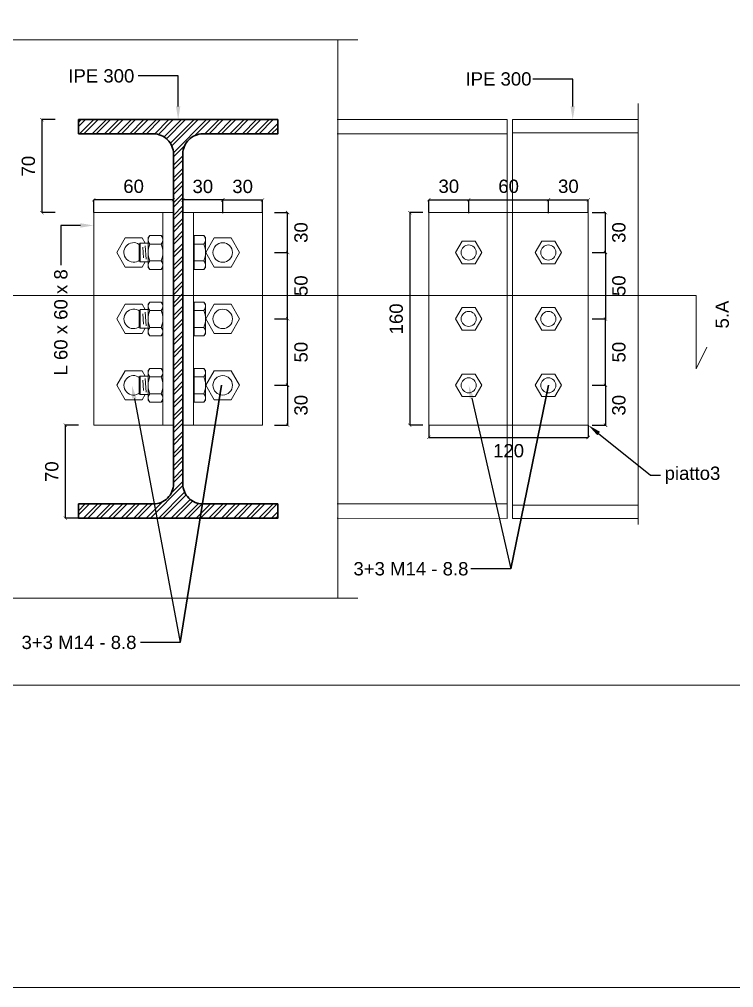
# Model space of a CAD drawing. Header units: millimetres. Extents: x 1415 to 3549, y 2194 to 4677.
# Drawn here: x 1786.859 to 1787.397, y 2311.981 to 2312.71 of the extents above; entities that cross this region are included whole.
import ezdxf
from ezdxf import colors
from ezdxf.entities.mleader import LeaderData, LeaderLine
from ezdxf.math import Vec2, Vec3

# ---------------------------------------------------------------- set-up
doc = ezdxf.new("R2010")
doc.units = ezdxf.units.MM
doc.linetypes.add('ACAD_ISO02W100', pattern=[15, 12, -3])
doc.linetypes.add('DASHDOT', pattern=[1, 0.5, -0.25, 0, -0.25])
doc.layers.get('0').update_dxf_attribs({"plot": 0})
for name, color, linetype, lineweight in [('bulloni', 170, 'Continuous', 15), ('giunti', 7, 'Continuous', 15), ('Layer3', 7, 'Continuous', 15), ('Layer4', 7, 'Continuous', 15), ('quote', 252, 'Continuous', 5), ('sezionato particolari', 7, 'Continuous', 30), ('sezione', 18, 'ACAD_ISO02W100', 20)]:
    doc.layers.add(name, color=color, linetype=linetype, lineweight=lineweight)
doc.layers.add('retini', color=7, linetype='DASHDOT', lineweight=9, true_color=0x636466)
doc.styles.get("Standard").update_dxf_attribs({"font": 'arial.ttf'})
doc.dimstyles.new('quote acciaio', dxfattribs={"dimtxt": 0.01, "dimasz": 0.0025, "dimexe": 0, "dimexo": 0, "dimgap": 0.005, "dimtad": 2, "dimdec": 0, "dimlfac": 1000, "dimzin": 0, "dimdsep": 46, "dimtxsty": 'Standard', "dimblk": 'ARCHTICK', "dimcen": 0, "dimclre": 252, "dimadec": 0, "dimazin": 0, "dimtfac": 1, "dimtdec": 0, "dimtofl": 0, "dimtmove": 0, "dimatfit": 3, "dimfxl": 0.01, "dimfxlon": 1, "dimtolj": 1, "dimtzin": 0, "dimarcsym": 0})
pattern_1 = [(45, (0, 0), (-0.004714634464, 0.004714634464), []), (45, (0.003143, 0), (-0.004714634464, 0.004714634464), [])]

# ---------------------------------------------------------------- blocks, each defined once
blk = doc.blocks.new('_ArchTick')
at = {"color": 0, "linetype": 'ByBlock', "const_width": 0.15}
blk.add_lwpolyline([(-0.5, -0.5), (0.5, 0.5)], dxfattribs=at)
blk = doc.blocks.new('*D801')
at = {"layer": 'Defpoints', "color": 0, "transparency": 16777216}
for p in [(1787.0425, 2312.43491), (1787.02968, 2312.40491), (1787.06139, 2312.40491)]:
    blk.add_point(p, dxfattribs=at)
at = {"layer": 'quote', "color": 252, "lineweight": -2, "transparency": 16777216}
for p, q in [((1787.05139, 2312.43491), (1787.06139, 2312.43491)), ((1787.05139, 2312.40491), (1787.06139, 2312.40491))]:
    blk.add_line(p, q, dxfattribs=at)
at = {"layer": 'quote', "color": 0, "linetype": 'Continuous', "lineweight": -2, "transparency": 16777216}
blk.add_line((1787.06139, 2312.43491), (1787.06139, 2312.40491), dxfattribs=at)
at = {"layer": 'quote', "color": 0, "lineweight": -2, "transparency": 16777216, "xscale": 0.0025, "yscale": 0.0025, "zscale": 0.0025}
for p, rotation in [((1787.06139, 2312.43491), 90), ((1787.06139, 2312.40491), 270)]:
    blk.add_blockref('_ArchTick', p, dxfattribs=dict(at, rotation=rotation))
at = {"layer": 'quote', "color": 0, "transparency": 16777216, "insert": (1787.07149, 2312.41991), "char_height": 0.01, "attachment_point": 5, "rotation": 90}
blk.add_mtext('\\A1;30', dxfattribs=at)
blk = doc.blocks.new('*D802')
at = {"layer": 'Defpoints', "color": 0, "transparency": 16777216}
for p in [(1787.0425, 2312.48491), (1787.06139, 2312.48491), (1787.0425, 2312.43491)]:
    blk.add_point(p, dxfattribs=at)
at = {"layer": 'quote', "color": 252, "lineweight": -2, "transparency": 16777216}
for p, q in [((1787.05139, 2312.48491), (1787.06139, 2312.48491)), ((1787.05139, 2312.43491), (1787.06139, 2312.43491))]:
    blk.add_line(p, q, dxfattribs=at)
at = {"layer": 'quote', "color": 0, "linetype": 'Continuous', "lineweight": -2, "transparency": 16777216}
blk.add_line((1787.06139, 2312.43491), (1787.06139, 2312.48491), dxfattribs=at)
at = {"layer": 'quote', "color": 0, "lineweight": -2, "transparency": 16777216, "xscale": 0.0025, "yscale": 0.0025, "zscale": 0.0025}
for p, rotation in [((1787.06139, 2312.48491), 90), ((1787.06139, 2312.43491), 270)]:
    blk.add_blockref('_ArchTick', p, dxfattribs=dict(at, rotation=rotation))
at = {"layer": 'quote', "color": 0, "transparency": 16777216, "insert": (1787.07149, 2312.45991), "char_height": 0.01, "attachment_point": 5, "rotation": 90}
blk.add_mtext('\\A1;50', dxfattribs=at)
blk = doc.blocks.new('*D803')
at = {"layer": 'Defpoints', "color": 0, "transparency": 16777216}
for p in [(1787.0425, 2312.53491), (1787.06139, 2312.53491), (1787.0425, 2312.48491)]:
    blk.add_point(p, dxfattribs=at)
at = {"layer": 'quote', "color": 252, "lineweight": -2, "transparency": 16777216}
for p, q in [((1787.05139, 2312.53491), (1787.06139, 2312.53491)), ((1787.05139, 2312.48491), (1787.06139, 2312.48491))]:
    blk.add_line(p, q, dxfattribs=at)
at = {"layer": 'quote', "color": 0, "linetype": 'Continuous', "lineweight": -2, "transparency": 16777216}
blk.add_line((1787.06139, 2312.48491), (1787.06139, 2312.53491), dxfattribs=at)
at = {"layer": 'quote', "color": 0, "lineweight": -2, "transparency": 16777216, "xscale": 0.0025, "yscale": 0.0025, "zscale": 0.0025}
for p, rotation in [((1787.06139, 2312.53491), 90), ((1787.06139, 2312.48491), 270)]:
    blk.add_blockref('_ArchTick', p, dxfattribs=dict(at, rotation=rotation))
at = {"layer": 'quote', "color": 0, "transparency": 16777216, "insert": (1787.07149, 2312.50991), "char_height": 0.01, "attachment_point": 5, "rotation": 90}
blk.add_mtext('\\A1;50', dxfattribs=at)
blk = doc.blocks.new('*D804')
at = {"layer": 'Defpoints', "color": 0, "transparency": 16777216}
for p in [(1787.0425, 2312.56491), (1787.06139, 2312.56491), (1787.0425, 2312.53491)]:
    blk.add_point(p, dxfattribs=at)
at = {"layer": 'quote', "color": 252, "lineweight": -2, "transparency": 16777216}
for p, q in [((1787.05139, 2312.56491), (1787.06139, 2312.56491)), ((1787.05139, 2312.53491), (1787.06139, 2312.53491))]:
    blk.add_line(p, q, dxfattribs=at)
at = {"layer": 'quote', "color": 0, "linetype": 'Continuous', "lineweight": -2, "transparency": 16777216}
blk.add_line((1787.06139, 2312.53491), (1787.06139, 2312.56491), dxfattribs=at)
at = {"layer": 'quote', "color": 0, "lineweight": -2, "transparency": 16777216, "xscale": 0.0025, "yscale": 0.0025, "zscale": 0.0025}
for p, rotation in [((1787.06139, 2312.56491), 90), ((1787.06139, 2312.53491), 270)]:
    blk.add_blockref('_ArchTick', p, dxfattribs=dict(at, rotation=rotation))
at = {"layer": 'quote', "color": 0, "transparency": 16777216, "insert": (1787.07149, 2312.54991), "char_height": 0.01, "attachment_point": 5, "rotation": 90}
blk.add_mtext('\\A1;30', dxfattribs=at)
blk = doc.blocks.new('*D805')
at = {"layer": 'Defpoints', "color": 0, "transparency": 16777216}
for p in [(1786.9154, 2312.57459), (1786.9154, 2312.56491), (1786.9754, 2312.56491)]:
    blk.add_point(p, dxfattribs=at)
at = {"layer": 'quote', "color": 252, "lineweight": -2, "transparency": 16777216}
for p, q in [((1786.9154, 2312.56491), (1786.9154, 2312.57459)), ((1786.9754, 2312.56491), (1786.9754, 2312.57459))]:
    blk.add_line(p, q, dxfattribs=at)
at = {"layer": 'quote', "color": 0, "linetype": 'Continuous', "lineweight": -2, "transparency": 16777216}
blk.add_line((1786.9754, 2312.57459), (1786.9154, 2312.57459), dxfattribs=at)
at = {"layer": 'quote', "color": 0, "lineweight": -2, "transparency": 16777216, "xscale": 0.0025, "yscale": 0.0025, "zscale": 0.0025, "rotation": 180}
blk.add_blockref('_ArchTick', (1786.9154, 2312.57459), dxfattribs=at)
at = {"layer": 'quote', "color": 0, "lineweight": -2, "transparency": 16777216, "xscale": 0.0025, "yscale": 0.0025, "zscale": 0.0025}
blk.add_blockref('_ArchTick', (1786.9754, 2312.57459), dxfattribs=at)
at = {"layer": 'quote', "color": 0, "transparency": 16777216, "insert": (1786.9454, 2312.58469), "char_height": 0.01, "attachment_point": 5}
blk.add_mtext('\\A1;60', dxfattribs=at)
blk = doc.blocks.new('*D818')
at = {"layer": 'Defpoints', "color": 0, "transparency": 16777216}
for p in [(1786.9825, 2312.57448), (1786.9825, 2312.53491), (1787.0125, 2312.53491)]:
    blk.add_point(p, dxfattribs=at)
at = {"layer": 'quote', "color": 252, "lineweight": -2, "transparency": 16777216}
for p, q in [((1786.9825, 2312.56448), (1786.9825, 2312.57448)), ((1787.0125, 2312.56448), (1787.0125, 2312.57448))]:
    blk.add_line(p, q, dxfattribs=at)
at = {"layer": 'quote', "color": 0, "linetype": 'Continuous', "lineweight": -2, "transparency": 16777216}
blk.add_line((1787.0125, 2312.57448), (1786.9825, 2312.57448), dxfattribs=at)
at = {"layer": 'quote', "color": 0, "lineweight": -2, "transparency": 16777216, "xscale": 0.0025, "yscale": 0.0025, "zscale": 0.0025, "rotation": 180}
blk.add_blockref('_ArchTick', (1786.9825, 2312.57448), dxfattribs=at)
at = {"layer": 'quote', "color": 0, "lineweight": -2, "transparency": 16777216, "xscale": 0.0025, "yscale": 0.0025, "zscale": 0.0025}
blk.add_blockref('_ArchTick', (1787.0125, 2312.57448), dxfattribs=at)
at = {"layer": 'quote', "color": 0, "transparency": 16777216, "insert": (1786.9975, 2312.58459), "char_height": 0.01, "attachment_point": 5}
blk.add_mtext('\\A1;30', dxfattribs=at)
blk = doc.blocks.new('*D806')
at = {"layer": 'Defpoints', "color": 0, "transparency": 16777216}
for p in [(1787.0425, 2312.57448), (1787.0125, 2312.56491), (1787.0425, 2312.56491)]:
    blk.add_point(p, dxfattribs=at)
at = {"layer": 'quote', "color": 252, "lineweight": -2, "transparency": 16777216}
for p, q in [((1787.0125, 2312.56491), (1787.0125, 2312.57448)), ((1787.0425, 2312.56491), (1787.0425, 2312.57448))]:
    blk.add_line(p, q, dxfattribs=at)
at = {"layer": 'quote', "color": 0, "linetype": 'Continuous', "lineweight": -2, "transparency": 16777216}
blk.add_line((1787.0125, 2312.57448), (1787.0425, 2312.57448), dxfattribs=at)
at = {"layer": 'quote', "color": 0, "lineweight": -2, "transparency": 16777216, "xscale": 0.0025, "yscale": 0.0025, "zscale": 0.0025, "rotation": 180}
blk.add_blockref('_ArchTick', (1787.0125, 2312.57448), dxfattribs=at)
at = {"layer": 'quote', "color": 0, "lineweight": -2, "transparency": 16777216, "xscale": 0.0025, "yscale": 0.0025, "zscale": 0.0025}
blk.add_blockref('_ArchTick', (1787.0425, 2312.57448), dxfattribs=at)
at = {"layer": 'quote', "color": 0, "transparency": 16777216, "insert": (1787.0275, 2312.58459), "char_height": 0.01, "attachment_point": 5}
blk.add_mtext('\\A1;30', dxfattribs=at)
blk = doc.blocks.new('*D819')
at = {"layer": 'Defpoints', "color": 0, "transparency": 16777216}
for p in [(1786.90395, 2312.63491), (1786.87629, 2312.56491), (1786.9154, 2312.56491)]:
    blk.add_point(p, dxfattribs=at)
at = {"layer": 'quote', "color": 252, "lineweight": -2, "transparency": 16777216}
for p, q in [((1786.88629, 2312.63491), (1786.87629, 2312.63491)), ((1786.88629, 2312.56491), (1786.87629, 2312.56491))]:
    blk.add_line(p, q, dxfattribs=at)
at = {"layer": 'quote', "color": 0, "linetype": 'Continuous', "lineweight": -2, "transparency": 16777216}
blk.add_line((1786.87629, 2312.63491), (1786.87629, 2312.56491), dxfattribs=at)
at = {"layer": 'quote', "color": 0, "lineweight": -2, "transparency": 16777216, "xscale": 0.0025, "yscale": 0.0025, "zscale": 0.0025}
for p, rotation in [((1786.87629, 2312.63491), 90), ((1786.87629, 2312.56491), 270)]:
    blk.add_blockref('_ArchTick', p, dxfattribs=dict(at, rotation=rotation))
at = {"layer": 'quote', "color": 0, "transparency": 16777216, "insert": (1786.86618, 2312.59991), "char_height": 0.01, "attachment_point": 5, "rotation": 90}
blk.add_mtext('\\A1;70', dxfattribs=at)
blk = doc.blocks.new('*D807')
at = {"layer": 'Defpoints', "color": 0, "transparency": 16777216}
for p in [(1786.92161, 2312.40491), (1786.89395, 2312.33491), (1786.93306, 2312.33491)]:
    blk.add_point(p, dxfattribs=at)
at = {"layer": 'quote', "color": 252, "lineweight": -2, "transparency": 16777216}
for p, q in [((1786.90395, 2312.40491), (1786.89395, 2312.40491)), ((1786.90395, 2312.33491), (1786.89395, 2312.33491))]:
    blk.add_line(p, q, dxfattribs=at)
at = {"layer": 'quote', "color": 0, "linetype": 'Continuous', "lineweight": -2, "transparency": 16777216}
blk.add_line((1786.89395, 2312.40491), (1786.89395, 2312.33491), dxfattribs=at)
at = {"layer": 'quote', "color": 0, "lineweight": -2, "transparency": 16777216, "xscale": 0.0025, "yscale": 0.0025, "zscale": 0.0025}
for p, rotation in [((1786.89395, 2312.40491), 90), ((1786.89395, 2312.33491), 270)]:
    blk.add_blockref('_ArchTick', p, dxfattribs=dict(at, rotation=rotation))
at = {"layer": 'quote', "color": 0, "transparency": 16777216, "insert": (1786.88384, 2312.36991), "char_height": 0.01, "attachment_point": 5, "rotation": 90}
blk.add_mtext('\\A1;70', dxfattribs=at)
blk = doc.blocks.new('*D820')
at = {"layer": 'Defpoints', "color": 0, "transparency": 16777216}
for p in [(1787.28776, 2312.56491), (1787.30071, 2312.56491), (1787.25776, 2312.53491)]:
    blk.add_point(p, dxfattribs=at)
at = {"layer": 'quote', "color": 252, "lineweight": -2, "transparency": 16777216}
for p, q in [((1787.29071, 2312.56491), (1787.30071, 2312.56491)), ((1787.29071, 2312.53491), (1787.30071, 2312.53491))]:
    blk.add_line(p, q, dxfattribs=at)
at = {"layer": 'quote', "color": 0, "linetype": 'Continuous', "lineweight": -2, "transparency": 16777216}
blk.add_line((1787.30071, 2312.53491), (1787.30071, 2312.56491), dxfattribs=at)
at = {"layer": 'quote', "color": 0, "lineweight": -2, "transparency": 16777216, "xscale": 0.0025, "yscale": 0.0025, "zscale": 0.0025}
for p, rotation in [((1787.30071, 2312.56491), 90), ((1787.30071, 2312.53491), 270)]:
    blk.add_blockref('_ArchTick', p, dxfattribs=dict(at, rotation=rotation))
at = {"layer": 'quote', "color": 0, "transparency": 16777216, "insert": (1787.31082, 2312.54991), "char_height": 0.01, "attachment_point": 5, "rotation": 90}
blk.add_mtext('\\A1;30', dxfattribs=at)
blk = doc.blocks.new('*D821')
at = {"layer": 'Defpoints', "color": 0, "transparency": 16777216}
for p in [(1787.25776, 2312.53491), (1787.25776, 2312.48491), (1787.30071, 2312.48491)]:
    blk.add_point(p, dxfattribs=at)
at = {"layer": 'quote', "color": 252, "lineweight": -2, "transparency": 16777216}
for p, q in [((1787.29071, 2312.53491), (1787.30071, 2312.53491)), ((1787.29071, 2312.48491), (1787.30071, 2312.48491))]:
    blk.add_line(p, q, dxfattribs=at)
at = {"layer": 'quote', "color": 0, "linetype": 'Continuous', "lineweight": -2, "transparency": 16777216}
blk.add_line((1787.30071, 2312.53491), (1787.30071, 2312.48491), dxfattribs=at)
at = {"layer": 'quote', "color": 0, "lineweight": -2, "transparency": 16777216, "xscale": 0.0025, "yscale": 0.0025, "zscale": 0.0025}
for p, rotation in [((1787.30071, 2312.53491), 90), ((1787.30071, 2312.48491), 270)]:
    blk.add_blockref('_ArchTick', p, dxfattribs=dict(at, rotation=rotation))
at = {"layer": 'quote', "color": 0, "transparency": 16777216, "insert": (1787.31082, 2312.50991), "char_height": 0.01, "attachment_point": 5, "rotation": 90}
blk.add_mtext('\\A1;50', dxfattribs=at)
blk = doc.blocks.new('*D822')
at = {"layer": 'Defpoints', "color": 0, "transparency": 16777216}
for p in [(1787.25776, 2312.43491), (1787.22773, 2312.40491), (1787.30071, 2312.40491)]:
    blk.add_point(p, dxfattribs=at)
at = {"layer": 'quote', "color": 252, "lineweight": -2, "transparency": 16777216}
for p, q in [((1787.29071, 2312.43491), (1787.30071, 2312.43491)), ((1787.29071, 2312.40491), (1787.30071, 2312.40491))]:
    blk.add_line(p, q, dxfattribs=at)
at = {"layer": 'quote', "color": 0, "linetype": 'Continuous', "lineweight": -2, "transparency": 16777216}
blk.add_line((1787.30071, 2312.43491), (1787.30071, 2312.40491), dxfattribs=at)
at = {"layer": 'quote', "color": 0, "lineweight": -2, "transparency": 16777216, "xscale": 0.0025, "yscale": 0.0025, "zscale": 0.0025}
for p, rotation in [((1787.30071, 2312.43491), 90), ((1787.30071, 2312.40491), 270)]:
    blk.add_blockref('_ArchTick', p, dxfattribs=dict(at, rotation=rotation))
at = {"layer": 'quote', "color": 0, "transparency": 16777216, "insert": (1787.31082, 2312.41991), "char_height": 0.01, "attachment_point": 5, "rotation": 90}
blk.add_mtext('\\A1;30', dxfattribs=at)
blk = doc.blocks.new('*D809')
at = {"layer": 'Defpoints', "color": 0, "transparency": 16777216}
for p in [(1787.25776, 2312.48491), (1787.30071, 2312.48491), (1787.25776, 2312.43491)]:
    blk.add_point(p, dxfattribs=at)
at = {"layer": 'quote', "color": 252, "lineweight": -2, "transparency": 16777216}
for p, q in [((1787.29071, 2312.48491), (1787.30071, 2312.48491)), ((1787.29071, 2312.43491), (1787.30071, 2312.43491))]:
    blk.add_line(p, q, dxfattribs=at)
at = {"layer": 'quote', "color": 0, "linetype": 'Continuous', "lineweight": -2, "transparency": 16777216}
blk.add_line((1787.30071, 2312.43491), (1787.30071, 2312.48491), dxfattribs=at)
at = {"layer": 'quote', "color": 0, "lineweight": -2, "transparency": 16777216, "xscale": 0.0025, "yscale": 0.0025, "zscale": 0.0025}
for p, rotation in [((1787.30071, 2312.48491), 90), ((1787.30071, 2312.43491), 270)]:
    blk.add_blockref('_ArchTick', p, dxfattribs=dict(at, rotation=rotation))
at = {"layer": 'quote', "color": 0, "transparency": 16777216, "insert": (1787.31082, 2312.45991), "char_height": 0.01, "attachment_point": 5, "rotation": 90}
blk.add_mtext('\\A1;50', dxfattribs=at)
blk = doc.blocks.new('*D823')
at = {"layer": 'Defpoints', "color": 0, "transparency": 16777216}
for p in [(1787.19776, 2312.5746), (1787.16769, 2312.56491), (1787.19776, 2312.53491)]:
    blk.add_point(p, dxfattribs=at)
at = {"layer": 'quote', "color": 252, "lineweight": -2, "transparency": 16777216}
for p, q in [((1787.16769, 2312.56491), (1787.16769, 2312.5746)), ((1787.19776, 2312.5646), (1787.19776, 2312.5746))]:
    blk.add_line(p, q, dxfattribs=at)
at = {"layer": 'quote', "color": 0, "linetype": 'Continuous', "lineweight": -2, "transparency": 16777216}
blk.add_line((1787.16769, 2312.5746), (1787.19776, 2312.5746), dxfattribs=at)
at = {"layer": 'quote', "color": 0, "lineweight": -2, "transparency": 16777216, "xscale": 0.0025, "yscale": 0.0025, "zscale": 0.0025, "rotation": 180}
blk.add_blockref('_ArchTick', (1787.16769, 2312.5746), dxfattribs=at)
at = {"layer": 'quote', "color": 0, "lineweight": -2, "transparency": 16777216, "xscale": 0.0025, "yscale": 0.0025, "zscale": 0.0025}
blk.add_blockref('_ArchTick', (1787.19776, 2312.5746), dxfattribs=at)
at = {"layer": 'quote', "color": 0, "transparency": 16777216, "insert": (1787.18273, 2312.58471), "char_height": 0.01, "attachment_point": 5}
blk.add_mtext('\\A1;30', dxfattribs=at)
blk = doc.blocks.new('*D824')
at = {"layer": 'Defpoints', "color": 0, "transparency": 16777216}
for p in [(1787.25776, 2312.5746), (1787.19776, 2312.53491), (1787.25776, 2312.53491)]:
    blk.add_point(p, dxfattribs=at)
at = {"layer": 'quote', "color": 252, "lineweight": -2, "transparency": 16777216}
for p, q in [((1787.19776, 2312.5646), (1787.19776, 2312.5746)), ((1787.25776, 2312.5646), (1787.25776, 2312.5746))]:
    blk.add_line(p, q, dxfattribs=at)
at = {"layer": 'quote', "color": 0, "linetype": 'Continuous', "lineweight": -2, "transparency": 16777216}
blk.add_line((1787.19776, 2312.5746), (1787.25776, 2312.5746), dxfattribs=at)
at = {"layer": 'quote', "color": 0, "lineweight": -2, "transparency": 16777216, "xscale": 0.0025, "yscale": 0.0025, "zscale": 0.0025, "rotation": 180}
blk.add_blockref('_ArchTick', (1787.19776, 2312.5746), dxfattribs=at)
at = {"layer": 'quote', "color": 0, "lineweight": -2, "transparency": 16777216, "xscale": 0.0025, "yscale": 0.0025, "zscale": 0.0025}
blk.add_blockref('_ArchTick', (1787.25776, 2312.5746), dxfattribs=at)
at = {"layer": 'quote', "color": 0, "transparency": 16777216, "insert": (1787.22776, 2312.5847), "char_height": 0.01, "attachment_point": 5}
blk.add_mtext('\\A1;60', dxfattribs=at)
blk = doc.blocks.new('*D810')
at = {"layer": 'Defpoints', "color": 0, "transparency": 16777216}
for p in [(1787.28776, 2312.5746), (1787.28776, 2312.56491), (1787.25776, 2312.53491)]:
    blk.add_point(p, dxfattribs=at)
at = {"layer": 'quote', "color": 252, "lineweight": -2, "transparency": 16777216}
for p, q in [((1787.25776, 2312.5646), (1787.25776, 2312.5746)), ((1787.28776, 2312.56491), (1787.28776, 2312.5746))]:
    blk.add_line(p, q, dxfattribs=at)
at = {"layer": 'quote', "color": 0, "linetype": 'Continuous', "lineweight": -2, "transparency": 16777216}
blk.add_line((1787.25776, 2312.5746), (1787.28776, 2312.5746), dxfattribs=at)
at = {"layer": 'quote', "color": 0, "lineweight": -2, "transparency": 16777216, "xscale": 0.0025, "yscale": 0.0025, "zscale": 0.0025, "rotation": 180}
blk.add_blockref('_ArchTick', (1787.25776, 2312.5746), dxfattribs=at)
at = {"layer": 'quote', "color": 0, "lineweight": -2, "transparency": 16777216, "xscale": 0.0025, "yscale": 0.0025, "zscale": 0.0025}
blk.add_blockref('_ArchTick', (1787.28776, 2312.5746), dxfattribs=at)
at = {"layer": 'quote', "color": 0, "transparency": 16777216, "insert": (1787.27276, 2312.58471), "char_height": 0.01, "attachment_point": 5}
blk.add_mtext('\\A1;30', dxfattribs=at)
blk = doc.blocks.new('*D825')
at = {"layer": 'Defpoints', "color": 0, "transparency": 16777216}
for p in [(1787.16769, 2312.56491), (1787.15329, 2312.40491), (1787.16769, 2312.40491)]:
    blk.add_point(p, dxfattribs=at)
at = {"layer": 'quote', "color": 252, "lineweight": -2, "transparency": 16777216}
for p, q in [((1787.16329, 2312.56491), (1787.15329, 2312.56491)), ((1787.16329, 2312.40491), (1787.15329, 2312.40491))]:
    blk.add_line(p, q, dxfattribs=at)
at = {"layer": 'quote', "color": 0, "linetype": 'Continuous', "lineweight": -2, "transparency": 16777216}
blk.add_line((1787.15329, 2312.56491), (1787.15329, 2312.40491), dxfattribs=at)
at = {"layer": 'quote', "color": 0, "lineweight": -2, "transparency": 16777216, "xscale": 0.0025, "yscale": 0.0025, "zscale": 0.0025}
for p, rotation in [((1787.15329, 2312.56491), 90), ((1787.15329, 2312.40491), 270)]:
    blk.add_blockref('_ArchTick', p, dxfattribs=dict(at, rotation=rotation))
at = {"layer": 'quote', "color": 0, "transparency": 16777216, "insert": (1787.14319, 2312.48491), "char_height": 0.01, "attachment_point": 5, "rotation": 90}
blk.add_mtext('\\A1;160', dxfattribs=at)
blk = doc.blocks.new('*D826')
at = {"layer": 'Defpoints', "color": 0, "transparency": 16777216}
for p in [(1787.16769, 2312.40491), (1787.28776, 2312.40491), (1787.28776, 2312.39574)]:
    blk.add_point(p, dxfattribs=at)
at = {"layer": 'quote', "color": 252, "lineweight": -2, "transparency": 16777216}
for p, q in [((1787.16769, 2312.40491), (1787.16769, 2312.39574)), ((1787.28776, 2312.40491), (1787.28776, 2312.39574))]:
    blk.add_line(p, q, dxfattribs=at)
at = {"layer": 'quote', "color": 0, "linetype": 'Continuous', "lineweight": -2, "transparency": 16777216}
blk.add_line((1787.16769, 2312.39574), (1787.28776, 2312.39574), dxfattribs=at)
at = {"layer": 'quote', "color": 0, "lineweight": -2, "transparency": 16777216, "xscale": 0.0025, "yscale": 0.0025, "zscale": 0.0025, "rotation": 180}
blk.add_blockref('_ArchTick', (1787.16769, 2312.39574), dxfattribs=at)
at = {"layer": 'quote', "color": 0, "lineweight": -2, "transparency": 16777216, "xscale": 0.0025, "yscale": 0.0025, "zscale": 0.0025}
blk.add_blockref('_ArchTick', (1787.28776, 2312.39574), dxfattribs=at)
at = {"layer": 'quote', "color": 0, "transparency": 16777216, "insert": (1787.22773, 2312.38563), "char_height": 0.01, "attachment_point": 5}
blk.add_mtext('\\A1;120', dxfattribs=at)

msp = doc.modelspace()

# ---------------------------------------------------------------- hatches: boundary and pattern name
at = {"layer": 'retini', "transparency": 33554687}
h = msp.add_hatch(dxfattribs=at)
h.set_pattern_fill('ANSI32', color=256, scale=0.0007)
h.set_pattern_definition(pattern_1)
h.paths.add_polyline_path([(1788.09432, 2313.06986), (1788.08432, 2313.06986), (1788.08432, 2313.01786), (1788.08782, 2313.01786, 0.414214), (1788.09432, 2313.02436)])
h.paths.add_polyline_path([(1788.04189, 2312.39042), (1788.12767, 2312.39042), (1788.12767, 2312.44436), (1788.04189, 2312.44436)], flags=9)
h.paths.add_polyline_path([(1785.46109, 2312.50648), (1785.73321, 2312.50648), (1785.73321, 2312.54386), (1785.46109, 2312.54386)], flags=9)
h.paths.add_polyline_path([(1786.92891, 2312.71958), (1787.02008, 2312.71958), (1787.02008, 2312.74018), (1786.92891, 2312.74018)], flags=9)
h.paths.add_polyline_path([(1787.11661, 2312.87244), (1787.11658, 2312.84647), (1787.13719, 2312.84645), (1787.13722, 2312.87242)], flags=9)
h.paths.add_polyline_path([(1786.81869, 2312.87247), (1786.8187, 2312.84651), (1786.83931, 2312.84651), (1786.8393, 2312.87248)], flags=9)
h.paths.add_polyline_path([(1787.39903, 2312.47464), (1787.39903, 2312.50063), (1787.37842, 2312.50063), (1787.37842, 2312.47464)], flags=9)
h.paths.add_polyline_path([(1786.58697, 2312.47406), (1786.58697, 2312.50005), (1786.56637, 2312.50005), (1786.56637, 2312.47406)], flags=9)
h.paths.add_polyline_path([(1785.34483, 2312.73866), (1785.3708, 2312.73866), (1785.3708, 2312.75366), (1785.34483, 2312.75366)], flags=9)
h.paths.add_polyline_path([(1785.3443, 2313.26109), (1785.37027, 2313.26109), (1785.37027, 2313.27609), (1785.3443, 2313.27609)], flags=9)
h.paths.add_polyline_path([(1785.94107, 2312.88675), (1785.94107, 2312.91274), (1785.92046, 2312.91274), (1785.92046, 2312.88675)], flags=9)
h.paths.add_polyline_path([(1785.49286, 2313.33332), (1785.58406, 2313.33332), (1785.58406, 2313.35393), (1785.49286, 2313.35393)], flags=9)
h.paths.add_polyline_path([(1786.04853, 2312.48953), (1786.2663, 2312.48953), (1786.2663, 2312.56052), (1786.04853, 2312.56052)], flags=9)
h.paths.add_polyline_path([(1786.48965, 2314.10507), (1786.75583, 2314.10507), (1786.75583, 2314.16946), (1786.48965, 2314.16946)], flags=9)
h.paths.add_polyline_path([(1785.55875, 2313.66795), (1785.58472, 2313.66795), (1785.58472, 2313.68856), (1785.55875, 2313.68856)], flags=9)
h.paths.add_polyline_path([(1785.40676, 2313.66213), (1785.4335, 2313.66209), (1785.43354, 2313.6827), (1785.4068, 2313.68274)], flags=9)
h.paths.add_polyline_path([(1785.40695, 2313.87871), (1785.43369, 2313.87871), (1785.43369, 2313.89932), (1785.40695, 2313.89932)], flags=9)
h.paths.add_polyline_path([(1785.55823, 2313.87869), (1785.5842, 2313.87869), (1785.5842, 2313.8993), (1785.55823, 2313.8993)], flags=9)
h.paths.add_polyline_path([(1787.84031, 2314.01155), (1787.93149, 2314.01155), (1787.93149, 2314.03216), (1787.84031, 2314.03216)], flags=9)
h.paths.add_polyline_path([(1787.23861, 2314.01155), (1787.33055, 2314.01155), (1787.33055, 2314.03216), (1787.23861, 2314.03216)], flags=9)
h.paths.add_polyline_path([(1786.52328, 2314.01155), (1786.61522, 2314.01155), (1786.61522, 2314.03216), (1786.52328, 2314.03216)], flags=9)
h.paths.add_polyline_path([(1785.67773, 2314.11273), (1785.76893, 2314.11273), (1785.76893, 2314.13334), (1785.67773, 2314.13334)], flags=9)
h.paths.add_polyline_path([(1785.85956, 2313.55498), (1785.85953, 2313.52825), (1785.88013, 2313.52822), (1785.88016, 2313.55496)], flags=9)
h.paths.add_polyline_path([(1785.56169, 2313.55502), (1785.5617, 2313.52828), (1785.5823, 2313.52829), (1785.58229, 2313.55503)], flags=9)
h.paths.add_polyline_path([(1786.99016, 2313.76347), (1786.99016, 2313.78945), (1786.96956, 2313.78945), (1786.96956, 2313.76347)], flags=9)
h.paths.add_polyline_path([(1786.17811, 2313.76288), (1786.17811, 2313.78887), (1786.15751, 2313.78887), (1786.15751, 2313.76288)], flags=9)
h.paths.add_polyline_path([(1786.10318, 2312.42392), (1786.20445, 2312.42392), (1786.20445, 2312.44452), (1786.10318, 2312.44452)], flags=9)
h = msp.add_hatch(dxfattribs=at)
h.set_pattern_fill('ANSI32', color=256, scale=0.0007)
h.set_pattern_definition(pattern_1)
h.paths.add_polyline_path([(1786.9975, 2312.62421), (1787.05395, 2312.62421), (1787.05395, 2312.63491), (1786.97895, 2312.63491), (1786.90395, 2312.63491), (1786.90395, 2312.62421), (1786.9604, 2312.62421, -0.414214), (1786.9754, 2312.60921), (1786.9754, 2312.5026), (1786.9825, 2312.5026), (1786.9825, 2312.60921, -0.414214)], flags=17)
h.paths.add_polyline_path([(1786.9825, 2312.48491), (1786.9825, 2312.5026), (1786.9754, 2312.5026), (1786.9754, 2312.48491), (1786.9754, 2312.36061, -0.40411), (1786.96092, 2312.34562), (1786.96294, 2312.33491), (1786.97895, 2312.33491), (1786.99557, 2312.33491), (1786.99728, 2312.34562, -0.410004), (1786.9825, 2312.36061)], flags=17)
h.paths.add_polyline_path([(1786.99728, 2312.34561), (1786.99557, 2312.33491), (1787.05395, 2312.33491), (1787.05395, 2312.34561)], flags=17)
h.paths.add_polyline_path([(1786.96294, 2312.33491), (1786.96092, 2312.34561), (1786.90395, 2312.34561), (1786.90395, 2312.33491)])

# ---------------------------------------------------------------- linework, layer by layer
at = {"layer": 'bulloni'}
for p, q in [((1786.9495, 2312.54094), (1786.95042, 2312.54186)), ((1786.9495, 2312.52888), (1786.9495, 2312.54094)), ((1786.95042, 2312.54191), (1786.9564, 2312.54191)), ((1786.95042, 2312.52797), (1786.95042, 2312.54186)), ((1786.9564, 2312.5461), (1786.95755, 2312.54762)), ((1786.9564, 2312.52373), (1786.9564, 2312.5461)), ((1786.96625, 2312.54762), (1786.95755, 2312.54762)), ((1786.95755, 2312.54126), (1786.96625, 2312.54126)), ((1786.9674, 2312.5461), (1786.96625, 2312.54762)), ((1786.9905, 2312.52483), (1786.9905, 2312.545)), ((1786.99096, 2312.545), (1786.9905, 2312.545)), ((1786.99096, 2312.52221), (1786.99096, 2312.54762)), ((1786.99835, 2312.54762), (1786.99096, 2312.54762)), ((1786.99096, 2312.54126), (1786.99835, 2312.54126)), ((1786.9995, 2312.5461), (1786.99835, 2312.54762)), ((1786.9995, 2312.52373), (1786.9995, 2312.5461)), ((1786.95231, 2312.53884), (1786.95275, 2312.53099)), ((1786.95421, 2312.54002), (1786.95478, 2312.52981)), ((1786.95042, 2312.52791), (1786.9495, 2312.52883)), ((1786.95042, 2312.52791), (1786.9564, 2312.52791)), ((1786.96625, 2312.52856), (1786.95755, 2312.52856)), ((1786.99835, 2312.52856), (1786.99096, 2312.52856)), ((1786.9564, 2312.52373), (1786.95755, 2312.52221)), ((1786.96625, 2312.52221), (1786.95755, 2312.52221)), ((1786.9674, 2312.52373), (1786.96625, 2312.52221)), ((1786.99096, 2312.52483), (1786.9905, 2312.52483)), ((1786.99835, 2312.52221), (1786.99096, 2312.52221)), ((1786.9995, 2312.52373), (1786.99835, 2312.52221)), ((1786.9564, 2312.4961), (1786.95755, 2312.49762)), ((1786.96625, 2312.49762), (1786.95755, 2312.49762)), ((1786.9674, 2312.4961), (1786.96625, 2312.49762)), ((1786.99096, 2312.47221), (1786.99096, 2312.49762)), ((1786.99835, 2312.49762), (1786.99096, 2312.49762)), ((1786.9995, 2312.4961), (1786.99835, 2312.49762)), ((1786.9495, 2312.49094), (1786.95042, 2312.49186)), ((1786.9495, 2312.47888), (1786.9495, 2312.49094)), ((1786.95042, 2312.49191), (1786.9564, 2312.49191)), ((1786.95042, 2312.47797), (1786.95042, 2312.49186)), ((1786.95421, 2312.49002), (1786.95478, 2312.47981)), ((1786.9564, 2312.47373), (1786.9564, 2312.4961)), ((1786.95755, 2312.49126), (1786.96625, 2312.49126)), ((1786.9905, 2312.47483), (1786.9905, 2312.495)), ((1786.99096, 2312.495), (1786.9905, 2312.495)), ((1786.99096, 2312.49126), (1786.99835, 2312.49126)), ((1786.9995, 2312.47373), (1786.9995, 2312.4961)), ((1786.95231, 2312.48884), (1786.95275, 2312.48099)), ((1786.95042, 2312.47791), (1786.9495, 2312.47883)), ((1786.95042, 2312.47791), (1786.9564, 2312.47791)), ((1786.96625, 2312.47856), (1786.95755, 2312.47856)), ((1786.99835, 2312.47856), (1786.99096, 2312.47856)), ((1786.9564, 2312.47373), (1786.95755, 2312.47221)), ((1786.96625, 2312.47221), (1786.95755, 2312.47221)), ((1786.9674, 2312.47373), (1786.96625, 2312.47221)), ((1786.99096, 2312.47483), (1786.9905, 2312.47483)), ((1786.99835, 2312.47221), (1786.99096, 2312.47221)), ((1786.9995, 2312.47373), (1786.99835, 2312.47221)), ((1786.9564, 2312.4461), (1786.95755, 2312.44762)), ((1786.9564, 2312.42373), (1786.9564, 2312.4461)), ((1786.96625, 2312.44762), (1786.95755, 2312.44762)), ((1786.9674, 2312.4461), (1786.96625, 2312.44762)), ((1786.99096, 2312.42221), (1786.99096, 2312.44762)), ((1786.99835, 2312.44762), (1786.99096, 2312.44762)), ((1786.9995, 2312.4461), (1786.99835, 2312.44762)), ((1786.9995, 2312.42373), (1786.9995, 2312.4461)), ((1786.9495, 2312.44094), (1786.95042, 2312.44186)), ((1786.9495, 2312.42888), (1786.9495, 2312.44094)), ((1786.95042, 2312.44191), (1786.9564, 2312.44191)), ((1786.95042, 2312.42797), (1786.95042, 2312.44186)), ((1786.95231, 2312.43884), (1786.95275, 2312.43099)), ((1786.95421, 2312.44002), (1786.95478, 2312.42981)), ((1786.95755, 2312.44126), (1786.96625, 2312.44126)), ((1786.9905, 2312.42483), (1786.9905, 2312.445)), ((1786.99096, 2312.445), (1786.9905, 2312.445)), ((1786.99096, 2312.44126), (1786.99835, 2312.44126)), ((1786.95042, 2312.42791), (1786.9495, 2312.42883)), ((1786.95042, 2312.42791), (1786.9564, 2312.42791)), ((1786.96625, 2312.42856), (1786.95755, 2312.42856)), ((1786.99096, 2312.42483), (1786.9905, 2312.42483)), ((1786.99835, 2312.42856), (1786.99096, 2312.42856)), ((1786.9564, 2312.42373), (1786.95755, 2312.42221)), ((1786.96625, 2312.42221), (1786.95755, 2312.42221)), ((1786.9674, 2312.42373), (1786.96625, 2312.42221)), ((1786.99835, 2312.42221), (1786.99096, 2312.42221)), ((1786.9995, 2312.42373), (1786.99835, 2312.42221))]:
    msp.add_line(p, q, dxfattribs=at)
for points in [[(1786.95406, 2312.52791), (1786.95175, 2312.52391), (1786.93905, 2312.52391), (1786.9327, 2312.53491), (1786.93905, 2312.54591), (1786.95175, 2312.54591), (1786.95406, 2312.54191)], [(1786.95406, 2312.47791), (1786.95175, 2312.47391), (1786.93905, 2312.47391), (1786.9327, 2312.48491), (1786.93905, 2312.49591), (1786.95175, 2312.49591), (1786.95406, 2312.49191)], [(1786.95406, 2312.42791), (1786.95175, 2312.42391), (1786.93905, 2312.42391), (1786.9327, 2312.43491), (1786.93905, 2312.44591), (1786.95175, 2312.44591), (1786.95406, 2312.44191)]]:
    msp.add_lwpolyline(points, dxfattribs=at)
for points in [[(1786.9998, 2312.53491), (1787.00615, 2312.52391), (1787.01885, 2312.52391), (1787.0252, 2312.53491), (1787.01885, 2312.54591), (1787.00615, 2312.54591)], [(1787.18788, 2312.53491), (1787.19279, 2312.52641), (1787.2026, 2312.52641), (1787.20751, 2312.53491), (1787.2026, 2312.54341), (1787.19279, 2312.54341)], [(1787.24788, 2312.53491), (1787.25279, 2312.52641), (1787.2626, 2312.52641), (1787.26751, 2312.53491), (1787.2626, 2312.54341), (1787.25279, 2312.54341)], [(1786.9998, 2312.48491), (1787.00615, 2312.47391), (1787.01885, 2312.47391), (1787.0252, 2312.48491), (1787.01885, 2312.49591), (1787.00615, 2312.49591)], [(1787.18788, 2312.48491), (1787.19279, 2312.47641), (1787.2026, 2312.47641), (1787.20751, 2312.48491), (1787.2026, 2312.49341), (1787.19279, 2312.49341)], [(1787.24788, 2312.48491), (1787.25279, 2312.47641), (1787.2626, 2312.47641), (1787.26751, 2312.48491), (1787.2626, 2312.49341), (1787.25279, 2312.49341)], [(1786.9998, 2312.43491), (1787.00615, 2312.42391), (1787.01885, 2312.42391), (1787.0252, 2312.43491), (1787.01885, 2312.44591), (1787.00615, 2312.44591)], [(1787.18788, 2312.43491), (1787.19279, 2312.42641), (1787.2026, 2312.42641), (1787.20751, 2312.43491), (1787.2026, 2312.44341), (1787.19279, 2312.44341)], [(1787.24788, 2312.43491), (1787.25279, 2312.42641), (1787.2626, 2312.42641), (1787.26751, 2312.43491), (1787.2626, 2312.44341), (1787.25279, 2312.44341)]]:
    msp.add_lwpolyline(points, close=True, dxfattribs=at)
for centre, radius in [((1787.0125, 2312.53491), 0.00733), ((1787.19769, 2312.53491), 0.00567), ((1787.25769, 2312.53491), 0.00567), ((1787.0125, 2312.48491), 0.00733), ((1787.19769, 2312.48491), 0.00567), ((1787.25769, 2312.48491), 0.00567), ((1787.0125, 2312.43491), 0.00733), ((1787.19769, 2312.43491), 0.00567), ((1787.25769, 2312.43491), 0.00567)]:
    msp.add_circle(centre, radius, dxfattribs=at)
for centre, radius, start, end in [((1786.94543, 2312.53497), 0.00736, 55.52942, 308.44125), ((1786.96135, 2312.54444), 0.00495, 140.12945, 219.87055), ((1786.97449, 2312.53491), 0.01809, 159.44272, 200.55728), ((1786.96245, 2312.54444), 0.00495, 320.12945, 39.87055), ((1786.94931, 2312.53491), 0.01809, 339.44272, 20.55728), ((1786.99455, 2312.54444), 0.00495, 320.12945, 39.87055), ((1786.98141, 2312.53491), 0.01809, 339.44272, 20.55728), ((1786.96135, 2312.52539), 0.00495, 140.12945, 219.87055), ((1786.96245, 2312.52539), 0.00495, 320.12945, 39.87055), ((1786.99455, 2312.52539), 0.00495, 320.12945, 39.87055), ((1786.96135, 2312.49444), 0.00495, 140.12945, 219.87055), ((1786.96245, 2312.49444), 0.00495, 320.12945, 39.87055), ((1786.99455, 2312.49444), 0.00495, 320.12945, 39.87055), ((1786.9454, 2312.48491), 0.00733, 51.14169, 308.85831), ((1786.97449, 2312.48491), 0.01809, 159.44272, 200.55728), ((1786.94931, 2312.48491), 0.01809, 339.44272, 20.55728), ((1786.98141, 2312.48491), 0.01809, 339.44272, 20.55728), ((1786.96135, 2312.47539), 0.00495, 140.12945, 219.87055), ((1786.96245, 2312.47539), 0.00495, 320.12945, 39.87055), ((1786.99455, 2312.47539), 0.00495, 320.12945, 39.87055), ((1786.96135, 2312.44444), 0.00495, 140.12945, 219.87055), ((1786.96245, 2312.44444), 0.00495, 320.12945, 39.87055), ((1786.99455, 2312.44444), 0.00495, 320.12945, 39.87055), ((1786.9454, 2312.43491), 0.00733, 51.14169, 308.85831), ((1786.97449, 2312.43491), 0.01809, 159.44272, 200.55728), ((1786.94931, 2312.43491), 0.01809, 339.44272, 20.55728), ((1786.98141, 2312.43491), 0.01809, 339.44272, 20.55728), ((1786.96135, 2312.42539), 0.00495, 140.12945, 219.87055), ((1786.96245, 2312.42539), 0.00495, 320.12945, 39.87055), ((1786.99455, 2312.42539), 0.00495, 320.12945, 39.87055)]:
    msp.add_arc(centre, radius, start, end, dxfattribs=at)
at = {"layer": 'giunti'}
for points in [[(1786.9754, 2312.40491), (1786.9154, 2312.40491), (1786.9154, 2312.56491), (1786.9754, 2312.56491), (1786.9754, 2312.40491)], [(1786.9754, 2312.56491), (1786.9674, 2312.56491), (1786.9674, 2312.40491)], [(1786.9825, 2312.40491), (1787.0425, 2312.40491), (1787.0425, 2312.56491), (1786.9825, 2312.56491), (1786.9825, 2312.40491)], [(1786.9825, 2312.56491), (1786.9905, 2312.56491), (1786.9905, 2312.40491)], [(1787.16769, 2312.40491), (1787.28776, 2312.40491), (1787.28776, 2312.56491), (1787.16769, 2312.56491), (1787.16769, 2312.40491)]]:
    msp.add_lwpolyline(points, dxfattribs=at)
at = {"layer": 'Layer3'}
msp.add_lwpolyline([(1785.31059, 2314.18968), (1788.28059, 2314.18968), (1788.28059, 2312.20923), (1785.31059, 2312.20923)], close=True, dxfattribs=at)
for points in [[(1786.53555, 2313.42333), (1787.43047, 2313.42333), (1787.43047, 2312.20923), (1786.53555, 2312.20923), (1786.53555, 2313.42333)], [(1787.09914, 2312.69502), (1787.09914, 2312.27481)], [(1787.22676, 2312.63491), (1787.09876, 2312.63491)], [(1787.32528, 2312.63491), (1787.23076, 2312.63491)], [(1787.22676, 2312.62421), (1787.09876, 2312.62421)], [(1787.32528, 2312.62511), (1787.23076, 2312.62511)], [(1787.22676, 2312.34561), (1787.09876, 2312.34561)], [(1787.23076, 2312.34458), (1787.32528, 2312.34458)], [(1787.22676, 2312.33478), (1787.09876, 2312.33491)], [(1787.23076, 2312.33478), (1787.32528, 2312.33478)], [(1785.31059, 2312.20923), (1788.28059, 2312.20923)]]:
    msp.add_lwpolyline(points, dxfattribs=at)
at = {"layer": 'Layer4'}
msp.add_lwpolyline([(1791.9107, 2314.41963), (1781.69514, 2314.41963), (1781.69514, 2311.98149), (1791.9107, 2311.98149)], close=True, dxfattribs=at)
for points in [[(1787.22676, 2312.63491), (1787.22676, 2312.56491)], [(1787.23076, 2312.63491), (1787.23076, 2312.56491)], [(1787.22676, 2312.40491), (1787.22676, 2312.33478)], [(1787.23076, 2312.40491), (1787.23076, 2312.33478)]]:
    msp.add_lwpolyline(points, dxfattribs=at)
at = {"layer": 'Layer4', "linetype": 'ACAD_ISO02W100', "ltscale": 0.25}
for points in [[(1787.22676, 2312.56491), (1787.22676, 2312.40491)], [(1787.23076, 2312.56491), (1787.23076, 2312.40491)]]:
    msp.add_lwpolyline(points, dxfattribs=at)
at = {"layer": 'sezionato particolari'}
msp.add_lwpolyline([(1786.90395, 2312.62421), (1786.90395, 2312.63491), (1786.97895, 2312.63491), (1787.05395, 2312.63491), (1787.05395, 2312.62421), (1786.9975, 2312.62421, 0.414214), (1786.9825, 2312.60921), (1786.9825, 2312.48491), (1786.9825, 2312.36061, 0.414214), (1786.9975, 2312.34561), (1787.05395, 2312.34561), (1787.05395, 2312.33491), (1786.97895, 2312.33491), (1786.90395, 2312.33491), (1786.90395, 2312.34561), (1786.9604, 2312.34561, 0.414214), (1786.9754, 2312.36061), (1786.9754, 2312.48491), (1786.9754, 2312.60921, 0.414214), (1786.9604, 2312.62421)], format="xyb", close=True, dxfattribs=at)
at = {"layer": 'sezione', "ltscale": 0.2}
for points in [[(1786.83695, 2312.69502), (1787.11416, 2312.69502)], [(1787.32528, 2312.33006), (1787.32528, 2312.64696)], [(1787.36893, 2312.5026), (1786.59527, 2312.5026)], [(1787.36893, 2312.5026), (1787.36893, 2312.44738), (1787.37696, 2312.46364)], [(1786.83695, 2312.27481), (1787.11416, 2312.27481)]]:
    msp.add_lwpolyline(points, dxfattribs=at)

# ---------------------------------------------------------------- texts
at = {"layer": 'sezione', "insert": (1787.38357, 2312.47772), "char_height": 0.01, "attachment_point": 1, "rotation": 90}
msp.add_mtext_dynamic_manual_height_columns('5.A', width=40.6484226, gutter_width=12.5, heights=[0], dxfattribs=at)

# ---------------------------------------------------------------- dimensions: what is measured, and where the dimension line sits
at = {"layer": 'quote'}
for base, p1, p2, picture, middle in [((1786.87629, 2312.56491), (1786.90395, 2312.63491), (1786.9154, 2312.56491), '*D819', (1786.86618, 2312.59991)), ((1787.06139, 2312.56491), (1787.0425, 2312.53491), (1787.0425, 2312.56491), '*D804', (1787.07149, 2312.54991)), ((1787.15329, 2312.40491), (1787.16769, 2312.56491), (1787.16769, 2312.40491), '*D825', (1787.14319, 2312.48491)), ((1787.30071, 2312.56491), (1787.25776, 2312.53491), (1787.28776, 2312.56491), '*D820', (1787.31082, 2312.54991)), ((1787.06139, 2312.53491), (1787.0425, 2312.48491), (1787.0425, 2312.53491), '*D803', (1787.07149, 2312.50991)), ((1787.30071, 2312.48491), (1787.25776, 2312.53491), (1787.25776, 2312.48491), '*D821', (1787.31082, 2312.50991)), ((1787.06139, 2312.48491), (1787.0425, 2312.43491), (1787.0425, 2312.48491), '*D802', (1787.07149, 2312.45991)), ((1787.30071, 2312.48491), (1787.25776, 2312.43491), (1787.25776, 2312.48491), '*D809', (1787.31082, 2312.45991)), ((1787.06139, 2312.40491), (1787.0425, 2312.43491), (1787.02968, 2312.40491), '*D801', (1787.07149, 2312.41991)), ((1787.30071, 2312.40491), (1787.25776, 2312.43491), (1787.22773, 2312.40491), '*D822', (1787.31082, 2312.41991)), ((1786.89395, 2312.33491), (1786.92161, 2312.40491), (1786.93306, 2312.33491), '*D807', (1786.88384, 2312.36991))]:
    dim = msp.add_linear_dim(base=base, p1=p1, p2=p2, angle=90, dimstyle='quote acciaio', dxfattribs=at)
    dim.commit()
    dim.dimension.update_dxf_attribs({"geometry": picture, "text_midpoint": middle})
dim = msp.add_linear_dim(base=(1786.9154, 2312.57459), p1=(1786.9754, 2312.56491), p2=(1786.9154, 2312.56491), dimstyle='quote acciaio', dxfattribs=at)
dim.commit()
dim.dimension.update_dxf_attribs({"geometry": '*D805', "text_midpoint": (1786.9454, 2312.57459), "dimtype": 160})
for base, p1, p2, picture, middle in [((1786.9825, 2312.57448), (1787.0125, 2312.53491), (1786.9825, 2312.53491), '*D818', (1786.9975, 2312.58459)), ((1787.0425, 2312.57448), (1787.0125, 2312.56491), (1787.0425, 2312.56491), '*D806', (1787.0275, 2312.58459)), ((1787.19776, 2312.5746), (1787.16769, 2312.56491), (1787.19776, 2312.53491), '*D823', (1787.18273, 2312.58471)), ((1787.25776, 2312.5746), (1787.19776, 2312.53491), (1787.25776, 2312.53491), '*D824', (1787.22776, 2312.5847)), ((1787.28776, 2312.5746), (1787.25776, 2312.53491), (1787.28776, 2312.56491), '*D810', (1787.27276, 2312.58471)), ((1787.28776, 2312.39574), (1787.16769, 2312.40491), (1787.28776, 2312.40491), '*D826', (1787.22773, 2312.38563))]:
    dim = msp.add_linear_dim(base=base, p1=p1, p2=p2, dimstyle='quote acciaio', dxfattribs=at)
    dim.commit()
    dim.dimension.update_dxf_attribs({"geometry": picture, "text_midpoint": middle})

# ---------------------------------------------------------------- leaders
ml = msp.add_multileader_mtext('Standard', dxfattribs=at)
ml.set_content('IPE 300', color=256)
ml.set_leader_properties()
ml.build(insert=Vec2(0, 0))
ml.multileader.update_dxf_attribs({"dogleg_length": 0.03, "arrow_head_size": 0.01})
ctx = ml.context
ctx.base_point, ctx.char_height, ctx.arrow_head_size, ctx.landing_gap_size, ctx.plane_origin = Vec3(1786.8952, 2312.66779), 0.01, 0.01, 0.003, Vec3(1786.97895, 2312.63491)
ctx.text_align_type = 2
notes = []
notes.append((ctx, [(0, (1, 1, 0), (1786.97894, 2312.66779), (-1, 0), 0.03, [(0, [(1786.97895, 2312.63491), (1786.97894, 2312.66779)], 0, [])])]))
ctx.mtext.insert, ctx.mtext.alignment, ctx.mtext.flow_direction = Vec3(1786.94594, 2312.67288), 3, 5
ml = msp.add_multileader_mtext('Standard', dxfattribs=at)
ml.set_content('IPE 300', color=256)
ml.set_leader_properties()
ml.build(insert=Vec2(0, 0))
ml.multileader.update_dxf_attribs({"dogleg_length": 0.03, "arrow_head_size": 0.01})
ctx = ml.context
ctx.base_point, ctx.char_height, ctx.arrow_head_size, ctx.landing_gap_size, ctx.plane_origin = Vec3(1787.19229, 2312.66549), 0.01, 0.01, 0.003, Vec3(1787.27603, 2312.63491)
notes.append((ctx, [(0, (1, 1, 0), (1787.27602, 2312.66549), (-1, 0), 0.03, [(0, [(1787.27603, 2312.63491), (1787.27602, 2312.66549)], 0, [])])]))
ctx.mtext.insert, ctx.mtext.flow_direction = Vec3(1787.19529, 2312.67058), 5
ml = msp.add_multileader_mtext('Standard', dxfattribs=at)
ml.set_content('L 60 x 60 x 8', color=256)
ml.set_leader_properties()
ml.build(insert=Vec2(0, 0))
ml.multileader.update_dxf_attribs({"dogleg_length": 0.03, "arrow_head_size": 0.01})
ctx = ml.context
ctx.base_point, ctx.char_height, ctx.arrow_head_size, ctx.landing_gap_size, ctx.plane_origin, ctx.plane_x_axis, ctx.plane_y_axis = Vec3(1786.89066, 2312.44092), 0.01, 0.01, 0.003, Vec3(1786.95457, 2312.55528), Vec3(0, 1), Vec3(-1, 0)
ctx.text_align_type = 2
notes.append((ctx, [(0, (1, 1, 0), (1786.89066, 2312.55528), (0, -1), 0.03, [(0, [(1786.9154, 2312.55528), (1786.89066, 2312.55528)], 0, [])])]))
ctx.mtext.insert, ctx.mtext.text_direction, ctx.mtext.rotation, ctx.mtext.alignment, ctx.mtext.flow_direction = Vec3(1786.88557, 2312.52228), Vec3(0, 1), 1.570796, 3, 5
ml = msp.add_multileader_mtext('Standard', dxfattribs=at)
ml.set_content('3+3 M14 - 8.8', color=256)
ml.set_leader_properties()
ml.build(insert=Vec2(0, 0))
ml.multileader.update_dxf_attribs({"dogleg_length": 0.03, "arrow_head_size": 0.01})
ctx = ml.context
ctx.base_point, ctx.char_height, ctx.arrow_head_size, ctx.landing_gap_size, ctx.plane_origin = Vec3(1786.85918, 2312.24133), 0.01, 0.01, 0.003, Vec3(1786.9441, 2312.43491)
ctx.text_align_type = 2
notes.append((ctx, [(0, (1, 1, 0), (1786.98057, 2312.24133), (-1, 0), 0.03, [(1, [(1786.9441, 2312.43491), (1786.98057, 2312.24133), (1787.0116, 2312.43491)], 0, [])])]))
ctx.mtext.insert, ctx.mtext.alignment, ctx.mtext.flow_direction = Vec3(1786.94757, 2312.24641), 3, 5
ml = msp.add_multileader_mtext('Standard', dxfattribs=at)
ml.set_content('3+3 M14 - 8.8', color=256)
ml.set_leader_properties()
ml.build(insert=Vec2(0, 0))
ml.multileader.update_dxf_attribs({"dogleg_length": 0.03, "arrow_head_size": 0.01})
ctx = ml.context
ctx.base_point, ctx.char_height, ctx.arrow_head_size, ctx.landing_gap_size, ctx.plane_origin = Vec3(1787.10793, 2312.29674), 0.01, 0.01, 0.003, Vec3(1787.24153, 2312.46086)
notes.append((ctx, [(0, (1, 1, 0), (1787.22932, 2312.29674), (-1, 0), 0.03, [(1, [(1787.19776, 2312.43491), (1787.22932, 2312.29674), (1787.25776, 2312.43491)], 0, [])])]))
ctx.mtext.insert, ctx.mtext.width, ctx.mtext.flow_direction = Vec3(1787.11093, 2312.30183), 0.1214513, 5
ml = msp.add_multileader_mtext('Standard', dxfattribs=at)
ml.set_content('piatto3 ', color=256)
ml.set_leader_properties()
ml.build(insert=Vec2(0, 0))
ml.multileader.update_dxf_attribs({"dogleg_length": 0.03, "arrow_head_size": 0.01})
ctx = ml.context
ctx.base_point, ctx.char_height, ctx.arrow_head_size, ctx.landing_gap_size, ctx.plane_origin = Vec3(1787.34223, 2312.36735), 0.01, 0.01, 0.003, Vec3(1787.27934, 2312.33107)
notes.append((ctx, [(0, (1, 1, 0), (1787.33453, 2312.36735), (1, 0), 0.0077, [(0, [(1787.28776, 2312.40491), (1787.33453, 2312.36735)], 0, [])])]))
ctx.mtext.insert, ctx.mtext.rotation, ctx.mtext.flow_direction = Vec3(1787.34523, 2312.37374), 6.283185, 5
for ctx, leaders in notes:
    for number, flags, end, landing, length, lines in leaders:
        leader = LeaderData()
        leader.index, (leader.has_last_leader_line, leader.has_dogleg_vector, leader.attachment_direction) = number, flags
        leader.last_leader_point, leader.dogleg_vector, leader.dogleg_length = Vec3(end), Vec3(landing), length
        for number, points, colour, breaks in lines:
            line = LeaderLine()
            line.index, line.vertices, line.color, line.breaks = number, Vec3.list(points), colors.encode_raw_color(colour), breaks
            leader.lines.append(line)
        ctx.leaders.append(leader)

doc.saveas('drawing.dxf')
